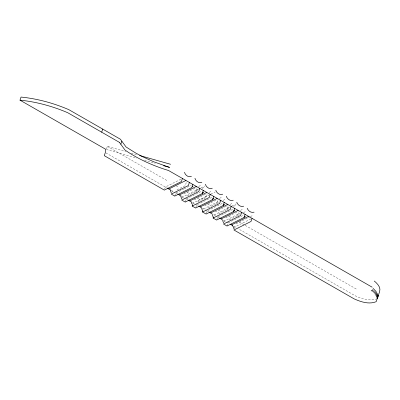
<?xml version="1.0" encoding="UTF-8"?>
<svg xmlns="http://www.w3.org/2000/svg" width="400" height="400" viewBox="0 0 400 400"><rect width="100%" height="100%" fill="white"/><g stroke="black" fill="none" stroke-linecap="round" stroke-linejoin="round"><path stroke-width="0.3" stroke-dasharray="2 1.5" d="M187.28 195.865L195.68 191.655L196.71 188.555M197.695 201.835L206.09 197.62L207.125 194.52M218.66 213.85L227.055 209.635L228.085 206.535M106.49 148.95L107.35 146.365L125.84 151.61M164.69 189.07L165.375 187.005L181.33 179.015M171.99 192.025L172.335 190.99M174.78 196.085L175.815 192.985L183.685 189.035M186.275 182.575L185.24 185.675L176.845 189.885M182.42 198L182.765 196.97L198.72 188.98M185.22 202.065L186.25 198.965L202.22 190.97M192.855 203.985L193.2 202.95L210.335 194.37M195.805 207.515L196.665 204.935L212.635 196.935M206.305 213.535L207.165 210.95L223.135 202.955M208.195 207.85L216.59 203.64L217.625 200.54M216.77 219.53L217.625 216.95L233.6 208.95M224.235 221.965L224.58 220.93L240.53 212.945M227.005 226.015L228.04 222.915L244.01 214.915M229.07 219.815L237.465 215.6L238.5 212.5M234.475 228.45L234.99 226.9L250.945 218.91M198.145 200.475L206.545 196.265M184.21 188.775L191.245 185.26M183.795 193.87L196.45 187.53M198.655 186.43L200.855 185.325M196.115 190.35L198.28 189.265M200.99 187.91L204.775 186.015M195.68 191.655L198.385 190.3M202.175 188.405L204.34 187.325M194.23 199.85L206.89 193.51M209.09 192.41L211.29 191.31M210.875 194.1L215.205 191.935M204.645 205.815L217.3 199.48M219.505 198.38L221.705 197.275M203.615 208.915L219.57 200.93M216.59 203.64L218.76 202.555M223.09 200.395L225.255 199.31M215.18 211.855L227.835 205.515M230.04 204.415L232.24 203.315M227.545 208.175L231.335 206.28M231.875 206.01L236.205 203.845M214.15 214.955L230.105 206.965M227.055 209.635L229.765 208.285M233.555 206.39L235.72 205.305M225.61 217.83L238.265 211.495M240.47 210.39L242.67 209.29M237.465 215.6L240.175 214.25M243.42 212.625L246.13 211.275M236.02 223.795L249.78 216.91M250.33 216.635L253.08 215.255M377.18 298.62L375.775 299.305A18.16 8.16 18.4 0 1 355.135 295.75L238.235 228.76M131.21 153.13L137.175 154.82M106.315 149.465L136.74 158.09M144.495 160.285L155.235 163.33M107.35 146.365L167.44 180.805M176.385 185.93L177.875 186.785M186.82 191.91L188.31 192.765M197.735 198.165L198.725 198.735M207.705 203.88L209.225 204.75M218.695 210.18L219.69 210.75M228.615 215.865L230.1 216.715M239.215 221.94L244.63 225.04M245.17 225.35L357.2 289.55M105.84 152.89L167.08 187.985M171.34 190.42L175.21 192.645M175.755 192.955L177.38 193.89M181.77 196.4L185.51 198.55M186.05 198.86L187.74 199.82M192.555 202.585L198.15 205.785M202.31 208.175L206.645 210.66M207.165 210.95L208.66 211.81M213.69 214.7L217.13 216.665M217.485 216.875L219.115 217.8M223.445 220.29L229.525 223.77M233.745 226.19L236.07 227.52"/><path stroke-width="0.6" d="M182.43 178.465L181.4 181.565L164.345 190.105L104.285 155.685L105.315 152.585L105.625 149.24L20 100.165L21.03 97.065C37.475 98.705 53.585 103.135 68.76 109.625L120.43 139.24L126.06 146.975L135.66 153.005L142.65 156.74L153.825 161.815L169.555 167.39L163.585 165.7M101.685 132.185L102.715 129.085M121.84 141.17L120.81 144.27L119.4 142.34M189.39 182.455L188.36 185.555L171.305 194.09L174.78 196.085L191.835 187.545L192.87 184.445M212.75 198.82L213.855 198.27L212.69 199.495L195.63 208.035L192.17 206.05L192.685 204.5M199.82 188.43L198.785 191.53L181.73 200.07L185.22 202.065L202.275 193.53L203.44 192.3L202.34 192.855M202.275 193.53L203.305 190.43M223.26 204.84L224.36 204.29L223.19 205.51L206.13 214.05L202.58 212.015L202.925 210.985M210.255 194.41L209.225 197.51L192.17 206.05M212.685 199.495L213.715 196.395M234.68 208.41L233.65 211.51L216.595 220.05L213.115 218.055L213.46 217.02M220.67 200.38L219.635 203.48L202.58 212.015M223.185 205.515L224.22 202.415M231.205 206.415L230.17 209.515L213.115 218.055M241.63 212.395L240.6 215.495L223.545 224.03L227.005 226.015L244.06 217.475L245.23 216.25L244.125 216.8M244.06 217.475L245.095 214.375M252.045 218.36L251.01 221.46L233.955 230L354.105 298.855C360.795 301.875 369 304.64 376.135 301.705L379.64 291.63C381.08 287.33 377.29 283.51 374.26 281.01M373.39 288.225L372.36 291.325L371.175 290.325M373.42 292.34L374.45 289.24M374.35 293.36L375.385 290.26M375.145 294.385L376.18 291.285M375.8 295.4L376.83 292.3M376.305 296.4L377.335 293.3M376.665 297.375L377.695 294.275M233.655 211.505L234.815 210.285L233.715 210.835M192.345 186.84L193.005 186.32M168.855 189L185.91 180.46M179.29 194.975L196.345 186.44M189.725 200.96L206.78 192.42M200.14 206.925L217.195 198.385M210.655 212.955L227.71 204.415M221.1 218.94L238.155 210.4M231.515 224.905L248.57 216.37M191.455 176.25C188.54 177.855 185.135 175.18 184.5 172.265M201.885 182.225C198.965 183.77 195.605 181.135 194.935 178.245M212.325 188.21C209.4 189.655 206.105 187.08 205.375 184.225M222.735 194.175C219.805 195.53 216.575 193.015 215.785 190.19M233.27 200.215C230.325 201.465 227.145 199.005 226.285 196.21M243.7 206.19C240.77 207.35 237.655 204.955 236.75 202.205M254.11 212.155C251.18 213.22 248.12 210.885 247.16 208.175M20.01 100.175L20.025 100.175A76.525 34.385 18.4 0 1 67.735 112.73L119.41 142.35M139.56 155.495L170.585 164.29M167.365 188.145L170.845 190.135M177.8 194.125L181.175 196.065M188.22 200.1L191.47 201.965M198.65 206.07L201.625 207.78M209.16 212.095L212.065 213.765M219.615 218.085L222.365 219.67M230.49 224.325L232.66 225.57M232.3 225.475L233.5 227.09L234.005 229.035M372.195 287.21L168.52 170.49A78.105 35.095 18.4 0 1 128.1 152.135L125.04 150.09L120.82 144.285M212.12 214.27L213.16 217.09M170.315 190.31L171.35 193.13M222.56 220.255L223.595 223.07M201.6 208.24L202.63 211.055M191.185 202.27L192.065 204.1M180.75 196.29L181.78 199.105M377.9 295.23L377.885 295.215A23.13 10.395 18.4 0 1 377.165 298.605A23.13 10.395 18.4 0 0 377.9 295.23"/></g></svg>
